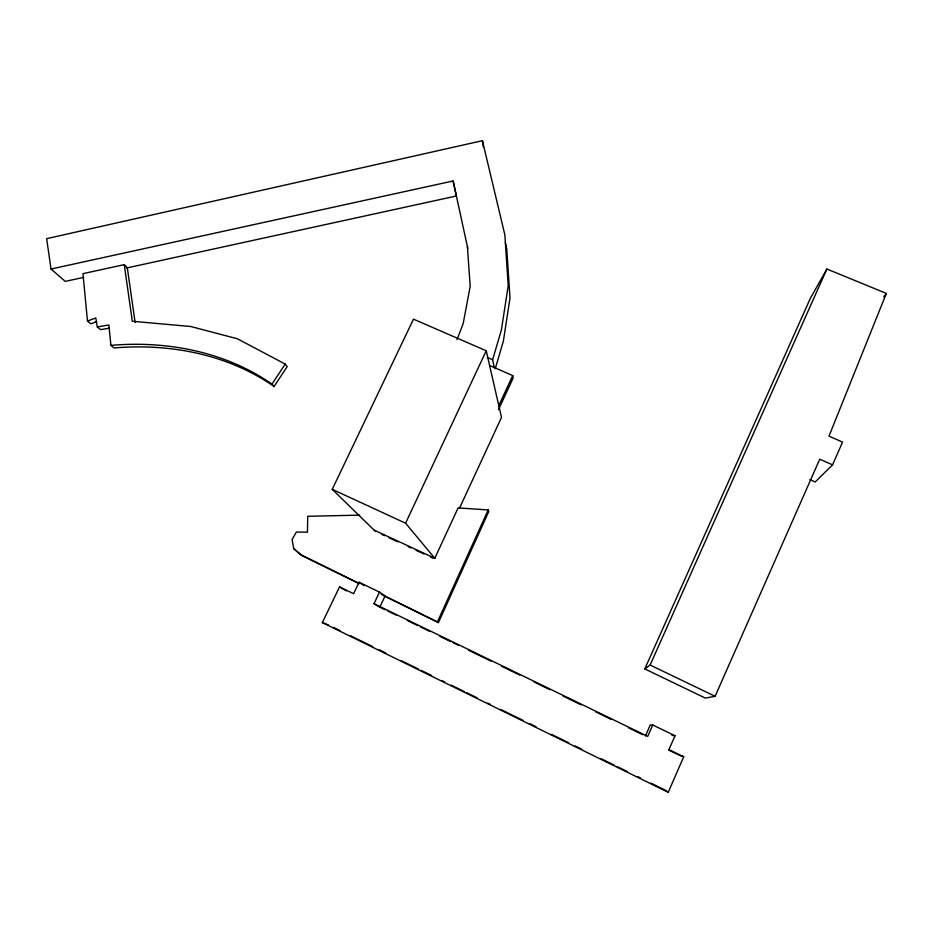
<?xml version="1.0" encoding="UTF-8"?>
<svg xmlns="http://www.w3.org/2000/svg" width="933" height="933" viewBox="0 0 933 933"><rect width="100%" height="100%" fill="white"/><g stroke="black" fill="none" stroke-linecap="round" stroke-linejoin="round"><path stroke-width="1.4" d="M495.26 368.687L503.377 341.116L510.001 298.012L506.724 248.528L505.383 242.883M494.292 367.485L492.612 359.741L501.394 329.979L508.217 285.673L504.858 234.859L482.419 140.696L46.65 238.65L51.023 269.019L65.24 281.404L83.737 277.358M457.042 339.554L463.2 323.494L470.185 286.349L467.398 246.65M832.551 464.856L819.745 459.188L715.121 696.31L705.348 698.082L644.796 668.914L810.322 298.408L826.883 269.019L886.35 293.417L828.994 436.154L842.569 442.102L832.551 464.856L815.185 481.976L809.879 479.609M385.002 609.704L379.778 607.173L385.107 595.93L379.509 592.128L359.077 582.274L353.572 593.68L339.53 586.904L322.351 622.579L668.226 792.304L683.726 756.768L668.938 749.572L675.037 735.764L652.762 724.976L650.301 724.906L645.414 735.997M652.762 724.976L647.724 736.417L374.005 603.709L379.509 592.128M644.796 668.914L650.114 665.042L826.883 269.019M488.192 509.943L488.799 511.482L438.428 622.626L437.449 621.879L488.192 509.943L458.115 507.902L434.778 558.272L374.016 530.049M498.467 406.345L512.707 375.591L490.012 365.678M498.479 409.692L513.127 378.075L512.707 375.591M459.514 508.17L501.499 417.413L486.233 350.773L413.482 319.144L332.241 489.335L375.451 531.437M434.86 558.377L405.587 523.203L486.233 350.773M87.48 321.057L95.796 317.943L97.277 326.912L108.858 324.976L110.899 345.373L114.083 347.974C169.689 343.157 227.792 354.272 274.092 386.484L287.212 366.587L285.206 364.08L237.46 338.796L190.787 326.515L132.323 321.255L124.252 264.645L82.955 273.661L87.48 321.057L90.816 323.821L96.705 321.617M274.092 386.484L271.993 384.104L285.206 364.08M883.784 296.916L886.35 293.417M51.023 269.019L453.123 180.979L456.412 195.988L126.41 268.039M109.173 328.194L100.554 329.641L97.277 326.912M110.899 345.373C166.879 340.51 225.366 351.683 271.993 384.104M359.648 515.133L307.75 516.287L307.424 532.172L296.379 532.055L292.099 539.542L293.708 548.627L300.286 554.482L359.065 583.37M671.888 735.356L675.037 735.764M680.309 755.718L683.726 756.768M322.351 622.579L328.404 625.017M487.306 357.432L492.612 359.741M332.241 489.335L405.587 523.203M382.005 534.492L384.629 535.705M388.56 537.536L397.738 541.805M408.234 546.68L410.858 547.893M416.106 550.33L423.967 553.992M430.533 557.036L433.157 558.249M650.114 665.042L715.121 696.31M387.627 610.975L396.782 615.418M407.255 620.492L417.716 625.577M420.34 626.848L429.495 631.291M439.968 636.364L450.429 641.438M453.053 642.709L458.29 645.251M468.751 650.324L491.003 661.112M501.464 666.185L519.786 675.072M534.177 682.058L549.887 689.674M562.972 696.018L581.294 704.905M595.686 711.879L611.383 719.495M628.399 727.752L642.79 734.726M668.588 750.015L679.014 755.089M381.27 594.274L437.449 621.879M359.31 583.731L302.245 555.695L293.708 548.627M383.953 595.849L438.428 622.626M333.536 627.419L340.067 630.626M350.516 635.746L372.722 646.639M379.253 649.846L385.784 653.053M401.447 660.739L418.427 669.066M421.04 670.349L431.489 675.48M441.939 680.6L444.551 681.883M451.082 685.09L464.144 691.493M466.757 692.776L477.206 697.896M487.644 703.027L490.257 704.31M500.706 709.43L522.912 720.323M529.443 723.53L535.974 726.737M551.648 734.423L568.629 742.75M575.16 745.957L581.679 749.164M601.272 758.774L614.334 765.177M616.946 766.46L627.396 771.591M637.845 776.711L640.458 777.994M650.907 783.114L665.276 790.169M339.53 586.904L346.271 590.846M374.005 603.709L379.778 607.173M359.077 582.274L364.22 585.679M666.255 790.881L668.226 792.304M124.252 264.645L127.308 267.783L135.145 322.573M453.123 180.979L467.841 248.598M482.419 140.696L483.446 147.391"/></g></svg>
